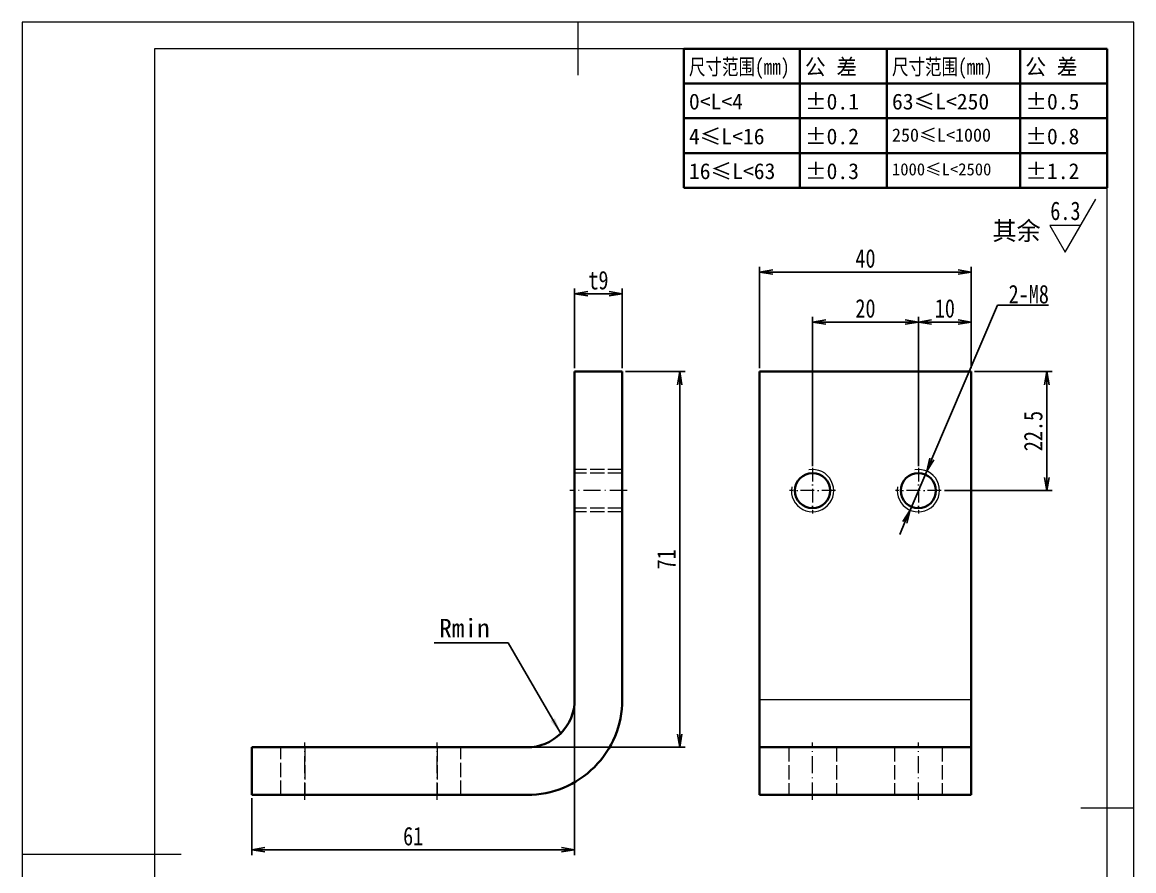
# Model space of a CAD drawing. Header units: millimetres. Extents: x -15766 to 80009, y -9701 to 15159.
# Drawn here: x 5392.1 to 5602.1, y 13390.4 to 13550.7 of the extents above; entities that cross this region are included whole.
import ezdxf
from ezdxf.enums import TextEntityAlignment as Align

# ---------------------------------------------------------------- set-up
doc = ezdxf.new("R2010")
doc.units = ezdxf.units.MM
for name, pattern in [('CENTER-HOKUTO_1', [16, 13, -1, 1, -1]), ('DASHDOT', [18.5, 12, -3, 0.5, -3]), ('DASHED', [15, 12, -3]), ('HIDDEN-HOKUTO_1', [2, 1, -1])]:
    doc.linetypes.add(name, pattern=pattern)
doc.layers.get('DEFPOINTS').update_dxf_attribs({"lineweight": 18})
for name, color, linetype, lineweight in [('AM_7', 2, 'CENTER-HOKUTO_1', 18), ('AM_HID', 1, 'HIDDEN-HOKUTO_1', 18), ('AM_VIS', 7, 'Continuous', 18), ('CDRAFT0', 7, 'Continuous', 18), ('DIM', 253, 'Continuous', 20), ('title_frame', 7, 'Continuous', 18), ('word_dim', 9, 'Continuous', 18), ('尺寸线层', 3, 'Continuous', 18), ('粗实线层', 7, 'Continuous', 35), ('粗实线层_1', 7, 'Continuous', 15)]:
    doc.layers.add(name, color=color, linetype=linetype, lineweight=lineweight)
doc.styles.add('DIM', font='', dxfattribs={"width": 0.8})
doc.styles.get('DIM').set_extended_font_data('NSimSun')
doc.dimstyles.new('1-1', dxfattribs={"dimtxt": 3.5, "dimasz": 3, "dimexe": 1, "dimexo": 0, "dimgap": 1, "dimtad": 1, "dimdsep": 46, "dimtxsty": 'DIM', "dimblk": '_CAXARROW', "dimcen": 0, "dimdle": 6, "dimclrd": 256, "dimclre": 256, "dimclrt": 3, "dimazin": 2, "dimtfac": 0.707107, "dimtmove": 0, "dimatfit": 3, "dimfxl": 0, "dimfrac": 2, "dimtolj": 1, "dimarcsym": 0})
doc.dimstyles.new('1-1$0', dxfattribs={"dimtxt": 3.5, "dimasz": 2.5, "dimexe": 1, "dimexo": 0.625, "dimgap": 0.8, "dimtad": 1, "dimdsep": 46, "dimtxsty": 'DIM', "dimblk": 'OPEN', "dimcen": 0, "dimdle": 5, "dimclrd": 256, "dimclre": 256, "dimclrt": 3, "dimazin": 3, "dimtfac": 0.5, "dimtmove": 0, "dimatfit": 3, "dimldrblk": 'OPEN', "dimfxl": 0, "dimtolj": 1, "dimarcsym": 0})
doc.dimstyles.new('1-1$3', dxfattribs={"dimtxt": 3.5, "dimasz": 2.5, "dimexe": 1, "dimexo": 0.625, "dimgap": 0.3, "dimtad": 1, "dimtih": 1, "dimtoh": 1, "dimdsep": 46, "dimtxsty": 'DIM', "dimblk": 'OPEN', "dimcen": 0, "dimdle": 5, "dimclrd": 256, "dimclre": 256, "dimclrt": 3, "dimazin": 3, "dimtfac": 0.5, "dimtmove": 0, "dimatfit": 3, "dimldrblk": 'OPEN', "dimfxl": 0, "dimtolj": 1, "dimarcsym": 0})

# ---------------------------------------------------------------- blocks, each defined once
blk = doc.blocks.new('_OPEN')
at = {"color": 0, "linetype": 'ByBlock', "lineweight": -2}
for p, q in [((-1, 0.166667), (0, 0)), ((-1, -0.166667), (0, 0)), ((0, 0), (-1, 0))]:
    blk.add_line(p, q, dxfattribs=at)
blk = doc.blocks.new('*D768')
at = {"layer": 'DEFPOINTS', "color": 0, "transparency": 16777216}
for p in [(5496.49, 13422.73), (5435.49, 13404.73), (5496.49, 13394.37)]:
    blk.add_point(p, dxfattribs=at)
at = {"layer": 'word_dim', "linetype": 'Continuous', "lineweight": -2, "transparency": 16777216}
for p, q in [((5496.49, 13422.1), (5496.49, 13393.37)), ((5435.49, 13404.1), (5435.49, 13393.37)), ((5437.99, 13394.37), (5493.99, 13394.37))]:
    blk.add_line(p, q, dxfattribs=at)
at = {"layer": 'word_dim', "lineweight": -2, "transparency": 16777216, "xscale": 2.5, "yscale": 2.5, "zscale": 2.5, "rotation": 180}
blk.add_blockref('_OPEN', (5435.49, 13394.37), dxfattribs=at)
at = {"layer": 'word_dim', "lineweight": -2, "transparency": 16777216, "xscale": 2.5, "yscale": 2.5, "zscale": 2.5}
blk.add_blockref('_OPEN', (5496.49, 13394.37), dxfattribs=at)
at = {"layer": 'word_dim', "color": 3, "transparency": 16777216, "insert": (5465.99, 13396.92), "char_height": 3.5, "attachment_point": 5, "style": 'DIM'}
blk.add_mtext('\\A1;61', dxfattribs=at)
blk = doc.blocks.new('*D769')
at = {"layer": 'DEFPOINTS', "color": 0, "transparency": 16777216}
for p in [(5505.49, 13484.73), (5516.36, 13484.73), (5487.49, 13413.73)]:
    blk.add_point(p, dxfattribs=at)
at = {"layer": 'word_dim', "linetype": 'Continuous', "lineweight": -2, "transparency": 16777216}
for p, q in [((5506.12, 13484.73), (5517.36, 13484.73)), ((5516.36, 13416.23), (5516.36, 13482.23)), ((5488.12, 13413.73), (5517.36, 13413.73))]:
    blk.add_line(p, q, dxfattribs=at)
at = {"layer": 'word_dim', "lineweight": -2, "transparency": 16777216, "xscale": 2.5, "yscale": 2.5, "zscale": 2.5}
for p, rotation in [((5516.36, 13484.73), 90), ((5516.36, 13413.73), 270)]:
    blk.add_blockref('_OPEN', p, dxfattribs=dict(at, rotation=rotation))
at = {"layer": 'word_dim', "color": 3, "transparency": 16777216, "insert": (5513.81, 13449.23), "char_height": 3.5, "attachment_point": 5, "rotation": 90, "style": 'DIM'}
blk.add_mtext('\\A1;71', dxfattribs=at)
blk = doc.blocks.new('*D770')
at = {"layer": 'DEFPOINTS', "color": 0, "transparency": 16777216}
for p in [(5505.49, 13499.42), (5496.49, 13484.73), (5505.49, 13484.73)]:
    blk.add_point(p, dxfattribs=at)
at = {"layer": 'word_dim', "linetype": 'Continuous', "lineweight": -2, "transparency": 16777216}
for p, q in [((5496.49, 13485.35), (5496.49, 13500.42)), ((5498.99, 13499.42), (5502.99, 13499.42)), ((5505.49, 13485.35), (5505.49, 13500.42))]:
    blk.add_line(p, q, dxfattribs=at)
at = {"layer": 'word_dim', "lineweight": -2, "transparency": 16777216, "xscale": 2.5, "yscale": 2.5, "zscale": 2.5, "rotation": 180}
blk.add_blockref('_OPEN', (5496.49, 13499.42), dxfattribs=at)
at = {"layer": 'word_dim', "lineweight": -2, "transparency": 16777216, "xscale": 2.5, "yscale": 2.5, "zscale": 2.5}
blk.add_blockref('_OPEN', (5505.49, 13499.42), dxfattribs=at)
at = {"layer": 'word_dim', "color": 3, "transparency": 16777216, "insert": (5500.99, 13501.97), "char_height": 3.5, "attachment_point": 5, "style": 'DIM'}
blk.add_mtext('\\A1;t9', dxfattribs=at)
blk = doc.blocks.new('*D771')
at = {"layer": 'DEFPOINTS', "color": 0, "transparency": 16777216}
for p in [(5561.44, 13494.09), (5541.44, 13466.23), (5561.44, 13466.23)]:
    blk.add_point(p, dxfattribs=at)
at = {"layer": 'word_dim', "linetype": 'Continuous', "lineweight": -2, "transparency": 16777216}
for p, q in [((5541.44, 13466.85), (5541.44, 13495.09)), ((5561.44, 13466.85), (5561.44, 13495.09)), ((5543.94, 13494.09), (5558.94, 13494.09))]:
    blk.add_line(p, q, dxfattribs=at)
at = {"layer": 'word_dim', "lineweight": -2, "transparency": 16777216, "xscale": 2.5, "yscale": 2.5, "zscale": 2.5, "rotation": 180}
blk.add_blockref('_OPEN', (5541.44, 13494.09), dxfattribs=at)
at = {"layer": 'word_dim', "lineweight": -2, "transparency": 16777216, "xscale": 2.5, "yscale": 2.5, "zscale": 2.5}
blk.add_blockref('_OPEN', (5561.44, 13494.09), dxfattribs=at)
at = {"layer": 'word_dim', "color": 3, "transparency": 16777216, "insert": (5551.44, 13496.64), "char_height": 3.5, "attachment_point": 5, "style": 'DIM'}
blk.add_mtext('\\A1;20', dxfattribs=at)
blk = doc.blocks.new('*D772')
at = {"layer": 'DEFPOINTS', "color": 0, "transparency": 16777216}
for p in [(5571.44, 13503.53), (5531.44, 13484.73), (5571.44, 13484.73)]:
    blk.add_point(p, dxfattribs=at)
at = {"layer": 'word_dim', "linetype": 'Continuous', "lineweight": -2, "transparency": 16777216}
for p, q in [((5531.44, 13485.35), (5531.44, 13504.53)), ((5533.94, 13503.53), (5568.94, 13503.53)), ((5571.44, 13485.35), (5571.44, 13504.53))]:
    blk.add_line(p, q, dxfattribs=at)
at = {"layer": 'word_dim', "lineweight": -2, "transparency": 16777216, "xscale": 2.5, "yscale": 2.5, "zscale": 2.5, "rotation": 180}
blk.add_blockref('_OPEN', (5531.44, 13503.53), dxfattribs=at)
at = {"layer": 'word_dim', "lineweight": -2, "transparency": 16777216, "xscale": 2.5, "yscale": 2.5, "zscale": 2.5}
blk.add_blockref('_OPEN', (5571.44, 13503.53), dxfattribs=at)
at = {"layer": 'word_dim', "color": 3, "transparency": 16777216, "insert": (5551.44, 13506.08), "char_height": 3.5, "attachment_point": 5, "style": 'DIM'}
blk.add_mtext('\\A1;40', dxfattribs=at)
blk = doc.blocks.new('*D773')
at = {"layer": 'DEFPOINTS', "color": 0, "transparency": 16777216}
for p in [(5563.01, 13465.91), (5559.87, 13458.55)]:
    blk.add_point(p, dxfattribs=at)
at = {"layer": 'word_dim', "linetype": 'Continuous', "lineweight": -2, "transparency": 16777216}
for p, q in [((5576.39, 13497.28), (5563.99, 13468.21)), ((5586.05, 13497.28), (5576.39, 13497.28)), ((5559.87, 13458.55), (5563.01, 13465.91)), ((5558.89, 13456.25), (5557.91, 13453.95))]:
    blk.add_line(p, q, dxfattribs=at)
at = {"layer": 'word_dim', "lineweight": -2, "transparency": 16777216, "xscale": 2.5, "yscale": 2.5, "zscale": 2.5}
for p, rotation in [((5563.01, 13465.91), 246.8994396370182), ((5559.87, 13458.55), 66.89943963701813)]:
    blk.add_blockref('_OPEN', p, dxfattribs=dict(at, rotation=rotation))
at = {"layer": 'word_dim', "color": 3, "transparency": 16777216, "insert": (5582.29, 13499.33), "char_height": 3.5, "attachment_point": 5, "style": 'DIM'}
blk.add_mtext('\\A1;2-M8', dxfattribs=at)
blk = doc.blocks.new('*D779')
at = {"layer": 'DEFPOINTS', "color": 0, "transparency": 16777216}
for p in [(5571.44, 13494.09), (5571.44, 13484.73), (5561.44, 13466.23)]:
    blk.add_point(p, dxfattribs=at)
at = {"layer": 'word_dim', "linetype": 'Continuous', "lineweight": -2, "transparency": 16777216}
for p, q in [((5561.44, 13466.85), (5561.44, 13495.09)), ((5571.44, 13485.35), (5571.44, 13495.09)), ((5563.94, 13494.09), (5568.94, 13494.09))]:
    blk.add_line(p, q, dxfattribs=at)
at = {"layer": 'word_dim', "lineweight": -2, "transparency": 16777216, "xscale": 2.5, "yscale": 2.5, "zscale": 2.5, "rotation": 180}
blk.add_blockref('_OPEN', (5561.44, 13494.09), dxfattribs=at)
at = {"layer": 'word_dim', "lineweight": -2, "transparency": 16777216, "xscale": 2.5, "yscale": 2.5, "zscale": 2.5}
blk.add_blockref('_OPEN', (5571.44, 13494.09), dxfattribs=at)
at = {"layer": 'word_dim', "color": 3, "transparency": 16777216, "insert": (5566.44, 13496.64), "char_height": 3.5, "attachment_point": 5, "style": 'DIM'}
blk.add_mtext('\\A1;10', dxfattribs=at)
blk = doc.blocks.new('*D780')
at = {"layer": 'DEFPOINTS', "color": 0, "transparency": 16777216}
for p in [(5571.44, 13484.73), (5585.7, 13484.73), (5565.76, 13462.23)]:
    blk.add_point(p, dxfattribs=at)
at = {"layer": 'word_dim', "linetype": 'Continuous', "lineweight": -2, "transparency": 16777216}
for p, q in [((5572.06, 13484.73), (5586.7, 13484.73)), ((5585.7, 13464.73), (5585.7, 13482.23)), ((5566.38, 13462.23), (5586.7, 13462.23))]:
    blk.add_line(p, q, dxfattribs=at)
at = {"layer": 'word_dim', "lineweight": -2, "transparency": 16777216, "xscale": 2.5, "yscale": 2.5, "zscale": 2.5}
for p, rotation in [((5585.7, 13484.73), 90), ((5585.7, 13462.23), 270)]:
    blk.add_blockref('_OPEN', p, dxfattribs=dict(at, rotation=rotation))
at = {"layer": 'word_dim', "color": 3, "transparency": 16777216, "insert": (5583.15, 13473.48), "char_height": 3.5, "attachment_point": 5, "rotation": 90, "style": 'DIM'}
blk.add_mtext('\\A1;22.5', dxfattribs=at)
blk = doc.blocks.new('_CAXARROW')
blk.add_hatch(color=0).paths.add_polyline_path([(0, 0), (-1, 0.125), (-1, -0.125)], flags=0)
blk = doc.blocks.new('*X615')
at = {"layer": 'CDRAFT0'}
blk.add_line((210, 148.5), (200, 148.5), dxfattribs=at)
blk.add_lwpolyline([(0, 0), (210, 0), (210, 297), (0, 297), (0, 0)], dxfattribs=at)
at = {"layer": '粗实线层_1'}
for p, q in [((105, 297), (105, 287)), ((205, 292), (25, 292)), ((25, 292), (25, 5)), ((205, 5), (205, 292)), ((0, 139.83), (30, 139.83)), ((105, 0), (105, 10)), ((25, 5), (205, 5))]:
    blk.add_line(p, q, dxfattribs=at)
blk = doc.blocks.new('自由公差_1')
at = {"layer": '粗实线层'}
for p, q in [((-80, 0), (0, 0)), ((-80, 0), (-80, -26.3)), ((-58.08, 0), (-58.08, -26.3)), ((-41.64, 0), (-41.64, -26.3)), ((-16.44, 0), (-16.44, -26.3)), ((0, 0), (0, -26.3)), ((-80, -6.58), (0, -6.58)), ((-80, -13.15), (0, -13.15)), ((-80, -19.73), (0, -19.73)), ((-80, -26.3), (0, -26.3))]:
    blk.add_line(p, q, dxfattribs=at)
at = {"layer": '尺寸线层', "linetype": 'Continuous', "attachment_point": 1, "line_spacing_factor": 0.9}
for s, insert, char_height, width in [('{\\W0.8;尺寸范围(mm)}', (-79.04, -1.92), 3, 22.6032), ('公 差', (-57.12, -1.92), 3, 22.6032), ('{\\W0.8;尺寸范围(mm)}', (-40.68, -1.92), 3, 22.6032), ('公 差', (-15.48, -1.92), 3, 22.6032), ('%%P0.1', (-57.12, -8.49), 3, 12.7119), ('63≤L<250', (-40.68, -8.49), 3, 22.6032), ('%%P0.5', (-15.48, -8.49), 3, 12.5771), ('0<L<4', (-79.04, -8.49), 3, 22.6032), ('4≤L<16', (-79.04, -15.07), 3, 22.6032), ('%%P0.2', (-57.12, -15.07), 3, 12.4769), ('250≤L<1000', (-40.68, -15.07), 2.5, 22.6032), ('%%P0.8', (-15.48, -15.07), 3, 13.0759), ('16≤L<63', (-79.04, -21.64), 3, 22.6032), ('%%P0.3', (-57.12, -21.64), 3, 12.7119), ('1000≤L<2500', (-40.68, -21.64), 2.3, 22.6032), ('%%P1.2', (-15.48, -21.64), 3, 12.8764)]:
    blk.add_mtext(s, dxfattribs=dict(at, insert=insert, char_height=char_height, width=width))

msp = doc.modelspace()

# ---------------------------------------------------------------- linework, layer by layer
at = {"layer": 'AM_7', "linetype": 'DASHDOT', "lineweight": 13, "ltscale": 0.216028}
for p, q in [((5541.43757, 13466.54737), (5541.43757, 13457.90625)), ((5561.43757, 13466.54737), (5561.43757, 13457.90625))]:
    msp.add_line(p, q, dxfattribs=at)
at = {"layer": 'AM_7', "linetype": 'DASHDOT', "lineweight": 13, "ltscale": 0.27002}
msp.add_line((5506.39419, 13462.22681), (5495.59341, 13462.22681), dxfattribs=at)
at = {"layer": 'AM_7', "linetype": 'DASHDOT', "lineweight": 13, "ltscale": 0.216016}
for p, q in [((5545.75788, 13462.22681), (5537.11726, 13462.22681)), ((5565.75788, 13462.22681), (5557.11726, 13462.22681))]:
    msp.add_line(p, q, dxfattribs=at)
at = {"layer": 'AM_7', "linetype": 'DASHDOT', "lineweight": 13, "ltscale": 0.270001}
for p, q in [((5445.4938, 13403.82678), (5445.4938, 13414.62683)), ((5470.4938, 13403.82678), (5470.4938, 13414.62683)), ((5541.43757, 13403.82678), (5541.43757, 13414.62683)), ((5561.43757, 13403.82678), (5561.43757, 13414.62683))]:
    msp.add_line(p, q, dxfattribs=at)
at = {"layer": 'AM_HID', "linetype": 'DASHED', "lineweight": 13, "ltscale": 0.225}
for p, q in [((5505.4938, 13466.22681), (5496.4938, 13466.22681)), ((5505.4938, 13466.22681), (5496.4938, 13466.22681)), ((5505.4938, 13465.5503), (5496.4938, 13465.5503)), ((5505.4938, 13465.5503), (5496.4938, 13465.5503)), ((5505.4938, 13458.90332), (5496.4938, 13458.90332)), ((5505.4938, 13458.90332), (5496.4938, 13458.90332)), ((5505.4938, 13458.22681), (5496.4938, 13458.22681)), ((5505.4938, 13458.22681), (5496.4938, 13458.22681)), ((5440.9938, 13404.72681), (5440.9938, 13413.72681)), ((5440.9938, 13404.72681), (5440.9938, 13413.72681)), ((5445.4938, 13413.72681), (5445.4938, 13404.72681)), ((5445.4938, 13413.72681), (5445.4938, 13404.72681)), ((5445.4938, 13413.72681), (5445.4938, 13404.72681)), ((5445.4938, 13413.72681), (5445.4938, 13404.72681)), ((5470.4938, 13413.72681), (5470.4938, 13404.72681)), ((5470.4938, 13413.72681), (5470.4938, 13404.72681)), ((5470.4938, 13413.72681), (5470.4938, 13404.72681)), ((5470.4938, 13413.72681), (5470.4938, 13404.72681)), ((5474.9938, 13404.72681), (5474.9938, 13413.72681)), ((5474.9938, 13404.72681), (5474.9938, 13413.72681)), ((5536.93757, 13413.72681), (5536.93757, 13404.72681)), ((5545.93757, 13413.72681), (5545.93757, 13404.72681)), ((5556.93757, 13413.72681), (5556.93757, 13404.72681)), ((5565.93757, 13413.72681), (5565.93757, 13404.72681))]:
    msp.add_line(p, q, dxfattribs=at)
at = {"layer": 'AM_HID', "linetype": 'DASHED', "lineweight": 13}
msp.add_line((5571.43757, 13422.72681), (5531.43757, 13422.72681), dxfattribs=at)
at = {"layer": 'AM_VIS', "lineweight": 35}
for p, q in [((5496.4938, 13484.72681), (5505.4938, 13484.72681)), ((5496.4938, 13422.72681), (5496.4938, 13484.72681)), ((5505.4938, 13484.72681), (5505.4938, 13422.72681)), ((5531.43757, 13422.72681), (5531.43757, 13484.72681)), ((5571.43757, 13484.72681), (5531.43757, 13484.72681)), ((5571.43757, 13422.72681), (5571.43757, 13484.72681)), ((5531.43757, 13413.72681), (5531.43757, 13422.72681)), ((5571.43757, 13413.72681), (5571.43757, 13422.72681)), ((5435.4938, 13404.72681), (5435.4938, 13413.72681)), ((5435.4938, 13413.72681), (5487.4938, 13413.72681)), ((5531.43757, 13404.72681), (5531.43757, 13413.72681)), ((5571.43757, 13413.72681), (5531.43757, 13413.72681)), ((5571.43757, 13404.72681), (5571.43757, 13413.72681)), ((5487.4938, 13404.72681), (5435.4938, 13404.72681)), ((5571.43757, 13404.72681), (5531.43757, 13404.72681))]:
    msp.add_line(p, q, dxfattribs=at)
at = {"layer": 'AM_VIS', "lineweight": 13}
msp.add_line((5571.43757, 13422.72681), (5531.43757, 13422.72681), dxfattribs=at)
at = {"layer": 'AM_VIS', "lineweight": 35}
for centre in [(5541.43757, 13462.22681), (5561.43757, 13462.22681)]:
    msp.add_circle(centre, 3.3235, dxfattribs=at)
at = {"layer": 'AM_VIS', "lineweight": 13}
for centre in [(5541.43757, 13462.22681), (5561.43757, 13462.22681)]:
    msp.add_arc(centre, 4, 169.999993, 100.000014, dxfattribs=at)
at = {"layer": 'AM_VIS', "lineweight": 35}
for radius in [18, 9]:
    msp.add_arc((5487.4938, 13422.72681), radius, 269.999997, 0, dxfattribs=at)
at = {"layer": 'DIM'}
for p, q in [((5589.18476, 13507.30629), (5594.95826, 13517.30629)), ((5592.07151, 13512.30629), (5586.29801, 13512.30629)), ((5586.29801, 13512.30629), (5589.18476, 13507.30629))]:
    msp.add_line(p, q, dxfattribs=at)

# ---------------------------------------------------------------- block references
at = {"layer": 'AM_VIS'}
msp.add_blockref('*X615', (5392.12964, 13253.73384), dxfattribs=at)
at = {"layer": 'title_frame'}
msp.add_blockref('自由公差_1', (5597.12964, 13545.73384), dxfattribs=at)

# ---------------------------------------------------------------- texts
at = {"layer": 'DIM', "color": 2, "style": 'DIM', "width": 0.8}
msp.add_attdef('6.3', text='0.0', height=3.5, dxfattribs=at).set_placement((5592.07151, 13512.30629), align=Align.BOTTOM_RIGHT)
at = {"layer": 'word_dim', "linetype": 'Continuous', "insert": (5575.4448, 13513.07215), "char_height": 3.5, "width": 10.860604, "attachment_point": 1}
msp.add_mtext('{\\C3;其余}', dxfattribs=at)
at = {"layer": 'word_dim', "color": 3, "insert": (5480.43545, 13434.49408), "char_height": 3.5, "attachment_point": 9}
msp.add_mtext('\\A1;Rmin', dxfattribs=at)

# ---------------------------------------------------------------- dimensions: what is measured, and where the dimension line sits
at = {"layer": 'word_dim'}
for base, p1, p2, picture, middle in [((5571.43757, 13503.52964), (5531.43757, 13484.72681), (5571.43757, 13484.72681), '*D772', (5551.43757, 13506.07964)), ((5561.43757, 13494.08724), (5541.43757, 13466.22681), (5561.43757, 13466.22681), '*D771', (5551.43757, 13496.63724)), ((5571.43757, 13494.08724), (5561.43757, 13466.22681), (5571.43757, 13484.72681), '*D779', (5566.43757, 13496.63724)), ((5496.4938, 13394.36631), (5435.4938, 13404.72681), (5496.4938, 13422.72681), '*D768', (5465.9938, 13396.91631))]:
    dim = msp.add_linear_dim(base=base, p1=p1, p2=p2, dimstyle='1-1$0', dxfattribs=at)
    dim.commit()
    dim.dimension.update_dxf_attribs({"geometry": picture, "text_midpoint": middle})
dim = msp.add_linear_dim(base=(5505.4938, 13499.41822), p1=(5496.4938, 13484.72681), p2=(5505.4938, 13484.72681), dimstyle='1-1$0', override={"dimpost": 't<>'}, dxfattribs=at)
dim.commit()
dim.dimension.update_dxf_attribs({"geometry": '*D770', "text_midpoint": (5500.9938, 13501.96822)})
dim = msp.add_diameter_dim_2p(p1=(5559.86819, 13458.54754), p2=(5563.00695, 13465.90608), dimstyle='1-1$3', override={"dimpost": '2-M<>'}, dxfattribs=at)
dim.commit()
dim.dimension.update_dxf_attribs({"geometry": '*D773', "text_midpoint": (5582.2896, 13497.28039), "dimtype": 163})
for base, p1, p2, picture, middle in [((5516.35728, 13484.72681), (5487.4938, 13413.72681), (5505.4938, 13484.72681), '*D769', (5513.80728, 13449.22681)), ((5585.70481, 13484.72681), (5565.75788, 13462.22681), (5571.43757, 13484.72681), '*D780', (5583.15481, 13473.47681))]:
    dim = msp.add_linear_dim(base=base, p1=p1, p2=p2, angle=90, dimstyle='1-1$0', dxfattribs=at)
    dim.commit()
    dim.dimension.update_dxf_attribs({"geometry": picture, "text_midpoint": middle})

# ---------------------------------------------------------------- leaders
at = {"layer": 'word_dim', "annotation_type": 0, "has_hookline": 1, "hookline_direction": 1, "text_width": 10.5}
msp.add_leader([(5493.85776, 13416.36285), (5483.94005, 13433.49408), (5481.43545, 13433.49408)], dimstyle='1-1', override={"dimgap": 1, "dimtad": 1}, dxfattribs=at)

doc.saveas('drawing.dxf')
